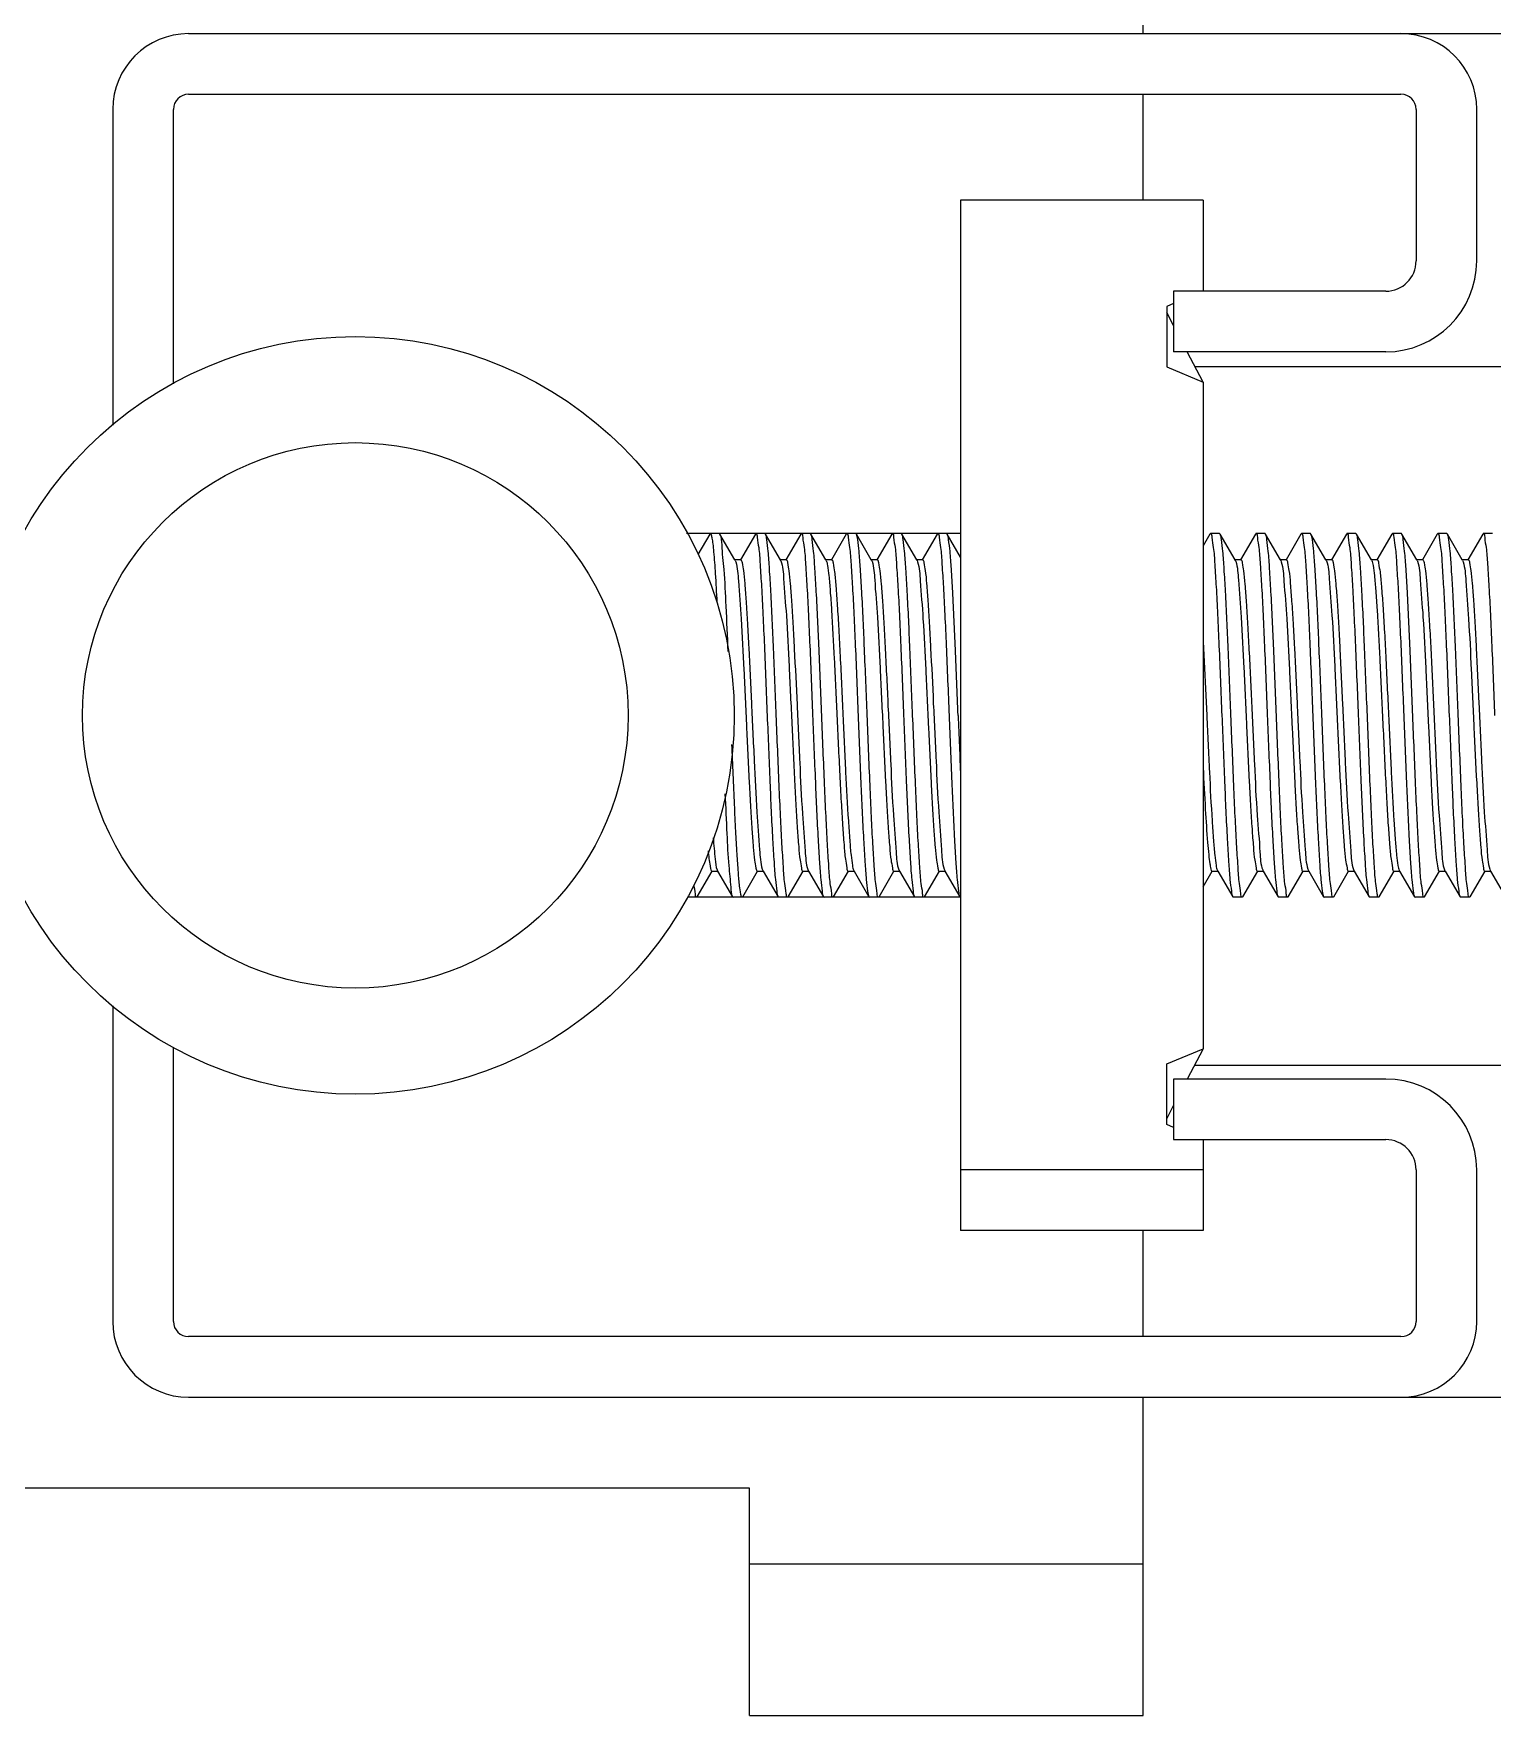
# Model space of a CAD drawing. Extents: x 815029915 to 815825525, y 579155098 to 579748855.
# Drawn here: x 815613944.3 to 815614189.8, y 579341542.2 to 579341825.3 of the extents above; entities that cross this region are included whole.
import ezdxf

# ---------------------------------------------------------------- set-up
doc = ezdxf.new("R2010")
doc.units = 0
doc.header["$LTSCALE"] = 100
doc.header["$MEASUREMENT"] = 0
doc.layers.add('02___PRT_ALL_AXES', color=7, linetype='Continuous')

msp = doc.modelspace()

# ---------------------------------------------------------------- linework, layer by layer
at = {"color": 7, "linetype": 'Continuous'}
for p, q in [((815614131.04, 579341825.28), (815614131.04, 579341975.72)), ((815613970.4, 579341825.28), (815614401.33, 579341825.28)), ((815613970.4, 579341815.08), (815614174.39, 579341815.08)), ((815614131.04, 579341797.23), (815614131.04, 579341815.08)), ((815613957.65, 579341812.53), (815613957.65, 579341759.4)), ((815613967.85, 579341766.36), (815613967.85, 579341812.53)), ((815614176.94, 579341812.53), (815614176.94, 579341787.03)), ((815614187.14, 579341787.03), (815614187.14, 579341812.53)), ((815614141.1, 579341797.23), (815614141.1, 579341781.93)), ((815614136.14, 579341781.93), (815614136.14, 579341771.73)), ((815614171.84, 579341781.93), (815614136.14, 579341781.93)), ((815614136.14, 579341779.87), (815614134.98, 579341779.38)), ((815614134.98, 579341779.38), (815614134.98, 579341769.18)), ((815614136.14, 579341776.13), (815614134.98, 579341778.36)), ((815614171.84, 579341771.73), (815614136.14, 579341771.73)), ((815614141.1, 579341766.63), (815614138.44, 579341771.73)), ((815614134.98, 579341769.18), (815614141.1, 579341766.63)), ((815614141.1, 579341766.63), (815614141.1, 579341654.44)), ((815614058.11, 579341741.06), (815614056.11, 579341737.61)), ((815614058.11, 579341741.06), (815614058.19, 579341741.13)), ((815614059.81, 579341741.06), (815614059.72, 579341741.13)), ((815614062.32, 579341736.72), (815614059.81, 579341741.06)), ((815614065.76, 579341741.06), (815614063.26, 579341736.74)), ((815614065.76, 579341741.06), (815614065.84, 579341741.13)), ((815614067.46, 579341741.06), (815614067.37, 579341741.13)), ((815614069.97, 579341736.72), (815614067.46, 579341741.06)), ((815614073.41, 579341741.06), (815614070.91, 579341736.74)), ((815614073.41, 579341741.06), (815614073.49, 579341741.13)), ((815614075.11, 579341741.06), (815614075.02, 579341741.13)), ((815614077.62, 579341736.72), (815614075.11, 579341741.06)), ((815614081.06, 579341741.06), (815614078.55, 579341736.74)), ((815614081.06, 579341741.06), (815614081.14, 579341741.13)), ((815614082.76, 579341741.06), (815614082.67, 579341741.13)), ((815614085.27, 579341736.72), (815614082.76, 579341741.06)), ((815614088.71, 579341741.06), (815614086.2, 579341736.74)), ((815614088.71, 579341741.06), (815614088.79, 579341741.13)), ((815614090.4, 579341741.06), (815614090.32, 579341741.13)), ((815614092.92, 579341736.72), (815614090.4, 579341741.06)), ((815614096.36, 579341741.06), (815614093.85, 579341736.74)), ((815614096.36, 579341741.06), (815614096.44, 579341741.13)), ((815614098.05, 579341741.06), (815614097.97, 579341741.13)), ((815614100.3, 579341737.18), (815614098.05, 579341741.06)), ((815614142.25, 579341741.06), (815614141.1, 579341739.06)), ((815614142.25, 579341741.06), (815614142.34, 579341741.13)), ((815614143.95, 579341741.06), (815614143.87, 579341741.13)), ((815614146.47, 579341736.72), (815614143.95, 579341741.06)), ((815614149.9, 579341741.06), (815614147.4, 579341736.74)), ((815614149.9, 579341741.06), (815614149.99, 579341741.13)), ((815614151.6, 579341741.06), (815614151.52, 579341741.13)), ((815614154.12, 579341736.72), (815614151.6, 579341741.06)), ((815614157.55, 579341741.06), (815614155.05, 579341736.74)), ((815614157.55, 579341741.06), (815614157.64, 579341741.13)), ((815614159.25, 579341741.06), (815614159.17, 579341741.13)), ((815614161.77, 579341736.72), (815614159.25, 579341741.06)), ((815614165.2, 579341741.06), (815614162.7, 579341736.74)), ((815614165.2, 579341741.06), (815614165.29, 579341741.13)), ((815614166.9, 579341741.06), (815614166.82, 579341741.13)), ((815614169.42, 579341736.72), (815614166.9, 579341741.06)), ((815614172.85, 579341741.06), (815614170.35, 579341736.74)), ((815614172.85, 579341741.06), (815614172.94, 579341741.13)), ((815614174.55, 579341741.06), (815614174.47, 579341741.13)), ((815614177.06, 579341736.72), (815614174.55, 579341741.06)), ((815614180.5, 579341741.06), (815614178, 579341736.74)), ((815614180.5, 579341741.06), (815614180.59, 579341741.13)), ((815614182.2, 579341741.06), (815614182.12, 579341741.13)), ((815614184.71, 579341736.72), (815614182.2, 579341741.06)), ((815614188.15, 579341741.06), (815614185.65, 579341736.74)), ((815614188.15, 579341741.06), (815614188.24, 579341741.13)), ((815614062.37, 579341736.63), (815614062.32, 579341736.72)), ((815614063.29, 579341736.72), (815614062.32, 579341736.72)), ((815614062.37, 579341736.63), (815614062.46, 579341736.41)), ((815614070.02, 579341736.63), (815614069.97, 579341736.72)), ((815614070.94, 579341736.72), (815614069.97, 579341736.72)), ((815614070.02, 579341736.63), (815614070.05, 579341736.57)), ((815614077.67, 579341736.63), (815614077.62, 579341736.72)), ((815614078.59, 579341736.72), (815614077.62, 579341736.72)), ((815614085.32, 579341736.63), (815614085.27, 579341736.72)), ((815614086.24, 579341736.72), (815614085.27, 579341736.72)), ((815614085.32, 579341736.63), (815614085.39, 579341736.48)), ((815614092.97, 579341736.63), (815614092.92, 579341736.72)), ((815614093.89, 579341736.72), (815614092.92, 579341736.72)), ((815614092.97, 579341736.63), (815614093.06, 579341736.41)), ((815614146.52, 579341736.63), (815614146.47, 579341736.72)), ((815614147.44, 579341736.72), (815614146.47, 579341736.72)), ((815614146.52, 579341736.63), (815614146.58, 579341736.48)), ((815614154.17, 579341736.63), (815614154.12, 579341736.72)), ((815614155.09, 579341736.72), (815614154.12, 579341736.72)), ((815614154.17, 579341736.63), (815614154.25, 579341736.41)), ((815614161.81, 579341736.63), (815614161.77, 579341736.72)), ((815614162.74, 579341736.72), (815614161.77, 579341736.72)), ((815614161.81, 579341736.63), (815614161.85, 579341736.57)), ((815614169.46, 579341736.63), (815614169.42, 579341736.72)), ((815614170.39, 579341736.72), (815614169.42, 579341736.72)), ((815614177.11, 579341736.63), (815614177.06, 579341736.72)), ((815614178.04, 579341736.72), (815614177.06, 579341736.72)), ((815614177.11, 579341736.63), (815614177.18, 579341736.48)), ((815614184.76, 579341736.63), (815614184.71, 579341736.72)), ((815614185.69, 579341736.72), (815614184.71, 579341736.72)), ((815614184.76, 579341736.63), (815614184.85, 579341736.41)), ((815614141.1, 579341722.99), (815614141.7, 579341710.54)), ((815614055.98, 579341680.01), (815614058.48, 579341684.33)), ((815614058.45, 579341684.35), (815614059.42, 579341684.35)), ((815614059.34, 579341684.5), (815614059.37, 579341684.44)), ((815614059.37, 579341684.44), (815614059.42, 579341684.35)), ((815614059.42, 579341684.35), (815614061.93, 579341680.01)), ((815614063.63, 579341680.01), (815614066.13, 579341684.33)), ((815614066.1, 579341684.35), (815614067.07, 579341684.35)), ((815614066.93, 579341684.66), (815614067.02, 579341684.44)), ((815614067.02, 579341684.44), (815614067.07, 579341684.35)), ((815614067.07, 579341684.35), (815614069.58, 579341680.01)), ((815614071.28, 579341680.01), (815614073.78, 579341684.33)), ((815614073.75, 579341684.35), (815614074.72, 579341684.35)), ((815614074.6, 579341684.59), (815614074.67, 579341684.44)), ((815614074.67, 579341684.44), (815614074.72, 579341684.35)), ((815614074.72, 579341684.35), (815614077.23, 579341680.01)), ((815614078.93, 579341680.01), (815614081.43, 579341684.33)), ((815614081.4, 579341684.35), (815614082.37, 579341684.35)), ((815614082.32, 579341684.44), (815614082.37, 579341684.35)), ((815614082.37, 579341684.35), (815614084.88, 579341680.01)), ((815614086.58, 579341680.01), (815614089.08, 579341684.33)), ((815614089.05, 579341684.35), (815614090.02, 579341684.35)), ((815614089.94, 579341684.5), (815614089.97, 579341684.44)), ((815614089.97, 579341684.44), (815614090.02, 579341684.35)), ((815614090.02, 579341684.35), (815614092.53, 579341680.01)), ((815614094.23, 579341680.01), (815614096.73, 579341684.33)), ((815614096.7, 579341684.35), (815614097.67, 579341684.35)), ((815614097.53, 579341684.66), (815614097.62, 579341684.44)), ((815614097.62, 579341684.44), (815614097.67, 579341684.35)), ((815614097.67, 579341684.35), (815614100.18, 579341680.01)), ((815614141.1, 579341681.69), (815614142.63, 579341684.33)), ((815614142.59, 579341684.35), (815614143.56, 579341684.35)), ((815614143.51, 579341684.44), (815614143.56, 579341684.35)), ((815614143.56, 579341684.35), (815614146.08, 579341680.01)), ((815614147.78, 579341680.01), (815614150.28, 579341684.33)), ((815614150.24, 579341684.35), (815614151.21, 579341684.35)), ((815614151.13, 579341684.5), (815614151.16, 579341684.44)), ((815614151.16, 579341684.44), (815614151.21, 579341684.35)), ((815614151.21, 579341684.35), (815614153.73, 579341680.01)), ((815614155.43, 579341680.01), (815614157.93, 579341684.33)), ((815614157.89, 579341684.35), (815614158.86, 579341684.35)), ((815614158.73, 579341684.66), (815614158.81, 579341684.44)), ((815614158.81, 579341684.44), (815614158.86, 579341684.35)), ((815614158.86, 579341684.35), (815614161.38, 579341680.01)), ((815614163.08, 579341680.01), (815614165.58, 579341684.33)), ((815614165.54, 579341684.35), (815614166.51, 579341684.35)), ((815614166.4, 579341684.59), (815614166.46, 579341684.44)), ((815614166.46, 579341684.44), (815614166.51, 579341684.35)), ((815614166.51, 579341684.35), (815614169.03, 579341680.01)), ((815614170.73, 579341680.01), (815614173.23, 579341684.33)), ((815614173.19, 579341684.35), (815614174.16, 579341684.35)), ((815614174.11, 579341684.44), (815614174.16, 579341684.35)), ((815614174.16, 579341684.35), (815614176.68, 579341680.01)), ((815614178.37, 579341680.01), (815614180.88, 579341684.33)), ((815614180.84, 579341684.35), (815614181.81, 579341684.35)), ((815614181.73, 579341684.5), (815614181.76, 579341684.44)), ((815614181.76, 579341684.44), (815614181.81, 579341684.35)), ((815614181.81, 579341684.35), (815614184.33, 579341680.01)), ((815614186.02, 579341680.01), (815614188.53, 579341684.33)), ((815614188.49, 579341684.35), (815614189.46, 579341684.35)), ((815614189.32, 579341684.66), (815614189.41, 579341684.44)), ((815614189.41, 579341684.44), (815614189.46, 579341684.35)), ((815614189.46, 579341684.35), (815614191.98, 579341680.01)), ((815614055.98, 579341680.01), (815614055.9, 579341679.94)), ((815614061.93, 579341680.01), (815614062.02, 579341679.94)), ((815614063.63, 579341680.01), (815614063.55, 579341679.94)), ((815614069.58, 579341680.01), (815614069.67, 579341679.94)), ((815614071.28, 579341680.01), (815614071.2, 579341679.94)), ((815614077.23, 579341680.01), (815614077.32, 579341679.94)), ((815614078.93, 579341680.01), (815614078.85, 579341679.94)), ((815614084.88, 579341680.01), (815614084.97, 579341679.94)), ((815614086.58, 579341680.01), (815614086.5, 579341679.94)), ((815614092.53, 579341680.01), (815614092.62, 579341679.94)), ((815614094.23, 579341680.01), (815614094.15, 579341679.94)), ((815614100.18, 579341680.01), (815614100.27, 579341679.94)), ((815614146.08, 579341680.01), (815614146.16, 579341679.94)), ((815614147.78, 579341680.01), (815614147.69, 579341679.94)), ((815614153.73, 579341680.01), (815614153.81, 579341679.94)), ((815614155.43, 579341680.01), (815614155.34, 579341679.94)), ((815614161.38, 579341680.01), (815614161.46, 579341679.94)), ((815614163.08, 579341680.01), (815614162.99, 579341679.94)), ((815614169.03, 579341680.01), (815614169.11, 579341679.94)), ((815614170.73, 579341680.01), (815614170.64, 579341679.94)), ((815614176.68, 579341680.01), (815614176.76, 579341679.94)), ((815614178.37, 579341680.01), (815614178.29, 579341679.94)), ((815614184.33, 579341680.01), (815614184.41, 579341679.94)), ((815614186.02, 579341680.01), (815614185.94, 579341679.94)), ((815613957.65, 579341661.67), (815613957.65, 579341608.54)), ((815613967.85, 579341608.54), (815613967.85, 579341654.72)), ((815614134.98, 579341651.89), (815614141.1, 579341654.44)), ((815614141.1, 579341654.44), (815614138.44, 579341649.34)), ((815614134.98, 579341641.69), (815614134.98, 579341651.89)), ((815614136.14, 579341649.34), (815614136.14, 579341639.14)), ((815614171.84, 579341649.34), (815614136.14, 579341649.34)), ((815614136.14, 579341644.94), (815614134.98, 579341642.71)), ((815614136.14, 579341641.2), (815614134.98, 579341641.69)), ((815614136.14, 579341639.14), (815614171.84, 579341639.14)), ((815614141.1, 579341639.14), (815614141.1, 579341634.04)), ((815614176.94, 579341634.04), (815614176.94, 579341608.54)), ((815614187.14, 579341608.54), (815614187.14, 579341634.04)), ((815614131.04, 579341605.99), (815614131.04, 579341623.84)), ((815614174.39, 579341605.99), (815613970.4, 579341605.99)), ((815613970.4, 579341595.79), (815614401.33, 579341595.79)), ((815614131.04, 579341542.24), (815614131.04, 579341595.79)), ((815614064.75, 579341580.49), (815613932.15, 579341580.49)), ((815614064.75, 579341542.24), (815614064.75, 579341580.49)), ((815614064.75, 579341567.74), (815614131.04, 579341567.74)), ((815614064.75, 579341542.24), (815614131.04, 579341542.24))]:
    msp.add_line(p, q, dxfattribs=at)
at = {"color": 0}
for p, q in [((815614139.72, 579341769.28), (815614227.94, 579341769.28)), ((815614139.72, 579341651.68), (815614227.94, 579341651.68))]:
    msp.add_line(p, q, dxfattribs=at)
at = {"color": 7, "linetype": 'Continuous'}
for centre, radius, start, end in [((815613970.4, 579341812.53), 12.75, 90, 180), ((815614174.39, 579341812.53), 12.75, 0, 90), ((815613970.4, 579341812.53), 2.55, 90, 180), ((815614174.39, 579341812.53), 2.55, 0, 90), ((815614171.84, 579341787.03), 15.3, 270, 0), ((815614171.84, 579341787.03), 5.1, 270, 0), ((815614069.14, 579341736.17), 0.997, 21.644, 23.625), ((815614160.93, 579341736.17), 0.997, 21.644, 23.625), ((815618300.87, 579341875.85), 4204.24, 182.25353, 182.39352), ((815614060.25, 579341684.9), 0.997, 201.644, 203.625), ((815614090.85, 579341684.9), 0.997, 201.644, 203.625), ((815614152.05, 579341684.9), 0.997, 201.644, 203.625), ((815614182.64, 579341684.9), 0.997, 201.644, 203.625), ((815614171.84, 579341634.04), 15.3, 0, 90), ((815614171.84, 579341634.04), 5.1, 0, 90), ((815613970.4, 579341608.54), 12.75, 180, 270), ((815613970.4, 579341608.54), 2.55, 180, 270), ((815614174.39, 579341608.54), 12.75, 270, 0), ((815614174.39, 579341608.54), 2.55, 270, 0)]:
    msp.add_arc(centre, radius, start, end, dxfattribs=at)
for points, knots in [([(815614058.19, 579341741.13), (815614058.27, 579341741.13), (815614058.38, 579341740.78), (815614058.49, 579341740.27), (815614058.63, 579341739.27), (815614058.82, 579341737.32), (815614059.05, 579341734.01), (815614059.21, 579341731.18), (815614059.29, 579341729.55)], [0, 0, 0, 0, 0.02031, 0.071186, 0.153833, 0.267528, 0.582288, 1, 1, 1, 1]), ([(815614061.2, 579341721.3), (815614061.09, 579341723.85), (815614060.86, 579341728.43), (815614060.62, 579341734.45), (815614060.14, 579341738.41), (815614060.12, 579341740.52), (815614059.81, 579341741.06)], [0, 0, 0, 0, 0.385439, 0.695789, 0.906079, 1, 1, 1, 1]), ([(815614065.84, 579341741.13), (815614066.05, 579341741.13), (815614066.09, 579341739.95), (815614066.42, 579341738.59), (815614066.57, 579341735.59), (815614066.83, 579341731.92), (815614067.05, 579341727.31), (815614067.38, 579341720.11), (815614067.6, 579341714.44), (815614067.75, 579341710.54)], [0, 0, 0, 0, 0.020675, 0.077924, 0.170358, 0.294557, 0.445789, 0.618276, 1, 1, 1, 1]), ([(815614069.28, 579341710.54), (815614069.14, 579341714.28), (815614068.86, 579341721.23), (815614068.49, 579341729.47), (815614068.16, 579341734.93), (815614067.97, 579341737.85), (815614067.72, 579341739.77), (815614067.62, 579341740.78), (815614067.46, 579341741.06)], [0, 0, 0, 0, 0.36699, 0.682928, 0.807586, 0.903956, 0.968736, 1, 1, 1, 1]), ([(815614073.49, 579341741.13), (815614073.7, 579341741.13), (815614073.74, 579341739.95), (815614074.07, 579341738.59), (815614074.22, 579341735.59), (815614074.48, 579341731.92), (815614074.7, 579341727.31), (815614075.03, 579341720.11), (815614075.25, 579341714.44), (815614075.4, 579341710.54)], [0, 0, 0, 0, 0.020674, 0.077921, 0.170353, 0.294549, 0.445778, 0.618269, 1, 1, 1, 1]), ([(815614076.93, 579341710.54), (815614076.79, 579341714.28), (815614076.51, 579341721.23), (815614076.14, 579341729.47), (815614075.81, 579341734.93), (815614075.62, 579341737.85), (815614075.37, 579341739.77), (815614075.27, 579341740.78), (815614075.11, 579341741.06)], [0, 0, 0, 0, 0.366993, 0.682932, 0.807585, 0.903953, 0.968735, 1, 1, 1, 1]), ([(815614081.14, 579341741.13), (815614081.35, 579341741.13), (815614081.39, 579341739.95), (815614081.72, 579341738.59), (815614081.87, 579341735.59), (815614082.13, 579341731.92), (815614082.35, 579341727.31), (815614082.68, 579341720.11), (815614082.9, 579341714.44), (815614083.05, 579341710.54)], [0, 0, 0, 0, 0.020673, 0.077921, 0.170352, 0.294544, 0.445772, 0.618264, 1, 1, 1, 1]), ([(815614084.58, 579341710.54), (815614084.43, 579341714.28), (815614084.15, 579341721.23), (815614083.79, 579341729.47), (815614083.46, 579341734.93), (815614083.27, 579341737.85), (815614083.02, 579341739.77), (815614082.91, 579341740.78), (815614082.76, 579341741.06)], [0, 0, 0, 0, 0.366982, 0.682923, 0.807582, 0.903951, 0.968734, 1, 1, 1, 1]), ([(815614088.79, 579341741.13), (815614089, 579341741.13), (815614089.04, 579341739.95), (815614089.37, 579341738.59), (815614089.52, 579341735.59), (815614089.78, 579341731.92), (815614090, 579341727.31), (815614090.33, 579341720.11), (815614090.55, 579341714.44), (815614090.7, 579341710.54)], [0, 0, 0, 0, 0.020675, 0.077925, 0.170357, 0.294553, 0.445786, 0.618277, 1, 1, 1, 1]), ([(815614092.23, 579341710.54), (815614092.08, 579341714.28), (815614091.8, 579341721.23), (815614091.44, 579341729.47), (815614091.11, 579341734.93), (815614090.92, 579341737.85), (815614090.67, 579341739.77), (815614090.56, 579341740.78), (815614090.4, 579341741.06)], [0, 0, 0, 0, 0.366984, 0.68292, 0.807581, 0.903953, 0.968735, 1, 1, 1, 1]), ([(815614096.44, 579341741.13), (815614096.65, 579341741.13), (815614096.69, 579341739.95), (815614097.02, 579341738.59), (815614097.17, 579341735.59), (815614097.43, 579341731.92), (815614097.65, 579341727.31), (815614097.97, 579341720.11), (815614098.2, 579341714.44), (815614098.35, 579341710.54)], [0, 0, 0, 0, 0.020675, 0.077924, 0.170358, 0.294557, 0.445789, 0.618276, 1, 1, 1, 1]), ([(815614099.88, 579341710.54), (815614099.73, 579341714.28), (815614099.45, 579341721.23), (815614099.09, 579341729.47), (815614098.76, 579341734.93), (815614098.57, 579341737.85), (815614098.32, 579341739.77), (815614098.21, 579341740.78), (815614098.05, 579341741.06)], [0, 0, 0, 0, 0.36699, 0.682928, 0.807586, 0.903956, 0.968736, 1, 1, 1, 1]), ([(815614142.34, 579341741.13), (815614142.55, 579341741.13), (815614142.59, 579341739.95), (815614142.91, 579341738.59), (815614143.07, 579341735.59), (815614143.32, 579341731.92), (815614143.55, 579341727.31), (815614143.87, 579341720.11), (815614144.09, 579341714.44), (815614144.25, 579341710.54)], [0, 0, 0, 0, 0.020673, 0.077921, 0.170352, 0.294544, 0.445772, 0.618264, 1, 1, 1, 1]), ([(815614145.78, 579341710.54), (815614145.63, 579341714.28), (815614145.35, 579341721.23), (815614144.99, 579341729.47), (815614144.66, 579341734.93), (815614144.47, 579341737.85), (815614144.21, 579341739.77), (815614144.11, 579341740.78), (815614143.95, 579341741.06)], [0, 0, 0, 0, 0.366982, 0.682923, 0.807582, 0.903951, 0.968734, 1, 1, 1, 1]), ([(815614149.99, 579341741.13), (815614150.2, 579341741.13), (815614150.24, 579341739.95), (815614150.56, 579341738.59), (815614150.72, 579341735.59), (815614150.97, 579341731.92), (815614151.2, 579341727.31), (815614151.52, 579341720.11), (815614151.74, 579341714.44), (815614151.9, 579341710.54)], [0, 0, 0, 0, 0.020675, 0.077925, 0.170357, 0.294553, 0.445786, 0.618277, 1, 1, 1, 1]), ([(815614153.43, 579341710.54), (815614153.28, 579341714.28), (815614153, 579341721.23), (815614152.64, 579341729.47), (815614152.31, 579341734.93), (815614152.12, 579341737.85), (815614151.86, 579341739.77), (815614151.76, 579341740.78), (815614151.6, 579341741.06)], [0, 0, 0, 0, 0.366984, 0.68292, 0.807581, 0.903953, 0.968735, 1, 1, 1, 1]), ([(815614157.64, 579341741.13), (815614157.85, 579341741.13), (815614157.89, 579341739.95), (815614158.21, 579341738.59), (815614158.37, 579341735.59), (815614158.62, 579341731.92), (815614158.85, 579341727.31), (815614159.17, 579341720.11), (815614159.39, 579341714.44), (815614159.55, 579341710.54)], [0, 0, 0, 0, 0.020675, 0.077924, 0.170358, 0.294557, 0.445789, 0.618276, 1, 1, 1, 1]), ([(815614161.08, 579341710.54), (815614160.93, 579341714.28), (815614160.65, 579341721.23), (815614160.29, 579341729.47), (815614159.96, 579341734.93), (815614159.77, 579341737.85), (815614159.51, 579341739.77), (815614159.41, 579341740.78), (815614159.25, 579341741.06)], [0, 0, 0, 0, 0.36699, 0.682928, 0.807586, 0.903956, 0.968736, 1, 1, 1, 1]), ([(815614165.29, 579341741.13), (815614165.5, 579341741.13), (815614165.53, 579341739.95), (815614165.86, 579341738.59), (815614166.02, 579341735.59), (815614166.27, 579341731.92), (815614166.49, 579341727.31), (815614166.82, 579341720.11), (815614167.04, 579341714.44), (815614167.2, 579341710.54)], [0, 0, 0, 0, 0.020674, 0.077921, 0.170353, 0.294549, 0.445778, 0.618269, 1, 1, 1, 1]), ([(815614168.73, 579341710.54), (815614168.58, 579341714.28), (815614168.3, 579341721.23), (815614167.94, 579341729.47), (815614167.61, 579341734.93), (815614167.42, 579341737.85), (815614167.16, 579341739.77), (815614167.06, 579341740.78), (815614166.9, 579341741.06)], [0, 0, 0, 0, 0.366993, 0.682932, 0.807585, 0.903953, 0.968735, 1, 1, 1, 1]), ([(815614172.94, 579341741.13), (815614173.15, 579341741.13), (815614173.18, 579341739.95), (815614173.51, 579341738.59), (815614173.67, 579341735.59), (815614173.92, 579341731.92), (815614174.14, 579341727.31), (815614174.47, 579341720.11), (815614174.69, 579341714.44), (815614174.85, 579341710.54)], [0, 0, 0, 0, 0.020673, 0.077921, 0.170352, 0.294544, 0.445772, 0.618264, 1, 1, 1, 1]), ([(815614176.38, 579341710.54), (815614176.23, 579341714.28), (815614175.95, 579341721.23), (815614175.59, 579341729.47), (815614175.26, 579341734.93), (815614175.07, 579341737.85), (815614174.81, 579341739.77), (815614174.71, 579341740.78), (815614174.55, 579341741.06)], [0, 0, 0, 0, 0.366982, 0.682923, 0.807582, 0.903951, 0.968734, 1, 1, 1, 1]), ([(815614180.59, 579341741.13), (815614180.8, 579341741.13), (815614180.83, 579341739.95), (815614181.16, 579341738.59), (815614181.32, 579341735.59), (815614181.57, 579341731.92), (815614181.79, 579341727.31), (815614182.12, 579341720.11), (815614182.34, 579341714.44), (815614182.5, 579341710.54)], [0, 0, 0, 0, 0.020675, 0.077925, 0.170357, 0.294553, 0.445786, 0.618277, 1, 1, 1, 1]), ([(815614184.03, 579341710.54), (815614183.88, 579341714.28), (815614183.6, 579341721.23), (815614183.24, 579341729.47), (815614182.91, 579341734.93), (815614182.72, 579341737.85), (815614182.46, 579341739.77), (815614182.36, 579341740.78), (815614182.2, 579341741.06)], [0, 0, 0, 0, 0.366984, 0.68292, 0.807581, 0.903953, 0.968735, 1, 1, 1, 1]), ([(815614188.24, 579341741.13), (815614188.45, 579341741.13), (815614188.48, 579341739.95), (815614188.81, 579341738.59), (815614188.97, 579341735.59), (815614189.22, 579341731.92), (815614189.44, 579341727.31), (815614189.77, 579341720.11), (815614189.99, 579341714.44), (815614190.15, 579341710.54)], [0, 0, 0, 0, 0.020675, 0.077924, 0.170358, 0.294557, 0.445789, 0.618276, 1, 1, 1, 1]), ([(815614063.29, 579341736.72), (815614063.46, 579341736.72), (815614063.57, 579341735.82), (815614063.82, 579341734.73), (815614064, 579341732.42), (815614064.23, 579341729.54), (815614064.44, 579341725.92), (815614064.75, 579341720.2), (815614065.11, 579341712.45), (815614065.55, 579341703.23), (815614065.93, 579341695), (815614066.42, 579341688.96), (815614066.61, 579341685.71), (815614066.93, 579341684.66)], [0, 0, 0, 0, 0.00974, 0.035943, 0.078232, 0.135226, 0.204977, 0.285077, 0.46496, 0.650137, 0.815132, 0.937281, 1, 1, 1, 1]), ([(815614070.06, 579341736.54), (815614070.43, 579341735.61), (815614070.54, 579341732.46), (815614071.1, 579341726.59), (815614071.45, 579341718.36), (815614071.91, 579341709.08), (815614072.27, 579341701.22), (815614072.58, 579341695.39), (815614072.8, 579341691.7), (815614073.03, 579341688.75), (815614073.22, 579341686.38), (815614073.47, 579341685.27), (815614073.57, 579341684.35), (815614073.75, 579341684.35)], [0, 0, 0, 0, 0.057306, 0.176372, 0.340694, 0.527158, 0.709493, 0.790959, 0.862015, 0.920146, 0.963314, 0.990071, 1, 1, 1, 1]), ([(815614070.94, 579341736.72), (815614071.11, 579341736.72), (815614071.22, 579341735.81), (815614071.47, 579341734.71), (815614071.65, 579341732.36), (815614071.88, 579341729.45), (815614072.1, 579341725.8), (815614072.41, 579341720.02), (815614072.77, 579341712.21), (815614073.22, 579341702.96), (815614073.58, 579341694.74), (815614074.11, 579341688.78), (815614074.26, 579341685.58), (815614074.6, 579341684.59)], [0, 0, 0, 0, 0.009836, 0.036322, 0.079059, 0.136633, 0.20705, 0.287848, 0.468983, 0.654819, 0.819474, 0.940051, 1, 1, 1, 1]), ([(815614077.67, 579341736.63), (815614077.81, 579341736.38), (815614077.94, 579341735.49), (815614078.17, 579341733.82), (815614078.37, 579341731.3), (815614078.7, 579341726.64), (815614079.06, 579341719.63), (815614079.34, 579341713.71), (815614079.48, 579341710.54)], [0, 0, 0, 0, 0.033264, 0.099334, 0.196338, 0.321027, 0.635567, 1, 1, 1, 1]), ([(815614078.59, 579341736.72), (815614078.78, 579341736.72), (815614078.87, 579341735.72), (815614079.15, 579341734.53), (815614079.33, 579341731.98), (815614079.57, 579341728.83), (815614079.8, 579341724.89), (815614080.13, 579341718.73), (815614080.35, 579341713.88), (815614080.5, 579341710.54)], [0, 0, 0, 0, 0.021178, 0.078551, 0.170993, 0.295129, 0.446256, 0.618607, 1, 1, 1, 1]), ([(815614086.24, 579341736.72), (815614086.41, 579341736.72), (815614086.52, 579341735.8), (815614086.77, 579341734.69), (815614086.95, 579341732.32), (815614087.19, 579341729.37), (815614087.41, 579341725.68), (815614087.72, 579341719.85), (815614088.08, 579341711.99), (815614088.53, 579341702.71), (815614088.88, 579341694.48), (815614089.44, 579341688.61), (815614089.55, 579341685.46), (815614089.92, 579341684.53)], [0, 0, 0, 0, 0.009929, 0.036686, 0.079854, 0.137985, 0.209041, 0.290507, 0.472842, 0.659306, 0.823628, 0.942694, 1, 1, 1, 1]), ([(815614093.89, 579341736.72), (815614094.06, 579341736.72), (815614094.17, 579341735.82), (815614094.41, 579341734.73), (815614094.6, 579341732.42), (815614094.83, 579341729.54), (815614095.04, 579341725.92), (815614095.35, 579341720.2), (815614095.71, 579341712.45), (815614096.15, 579341703.23), (815614096.53, 579341695), (815614097.02, 579341688.96), (815614097.21, 579341685.71), (815614097.53, 579341684.66)], [0, 0, 0, 0, 0.00974, 0.035943, 0.078232, 0.135226, 0.204977, 0.285077, 0.46496, 0.650137, 0.815132, 0.937281, 1, 1, 1, 1]), ([(815614147.44, 579341736.72), (815614147.61, 579341736.72), (815614147.71, 579341735.8), (815614147.97, 579341734.69), (815614148.15, 579341732.32), (815614148.38, 579341729.37), (815614148.6, 579341725.68), (815614148.92, 579341719.85), (815614149.28, 579341711.99), (815614149.73, 579341702.71), (815614150.08, 579341694.48), (815614150.64, 579341688.61), (815614150.75, 579341685.46), (815614151.12, 579341684.53)], [0, 0, 0, 0, 0.009929, 0.036686, 0.079854, 0.137985, 0.209041, 0.290507, 0.472842, 0.659306, 0.823628, 0.942694, 1, 1, 1, 1]), ([(815614155.09, 579341736.72), (815614155.26, 579341736.72), (815614155.36, 579341735.82), (815614155.61, 579341734.73), (815614155.79, 579341732.42), (815614156.02, 579341729.54), (815614156.24, 579341725.92), (815614156.55, 579341720.2), (815614156.91, 579341712.45), (815614157.35, 579341703.23), (815614157.72, 579341695), (815614158.22, 579341688.96), (815614158.41, 579341685.71), (815614158.73, 579341684.66)], [0, 0, 0, 0, 0.00974, 0.035943, 0.078232, 0.135226, 0.204977, 0.285077, 0.46496, 0.650137, 0.815132, 0.937281, 1, 1, 1, 1]), ([(815614161.86, 579341736.54), (815614162.23, 579341735.61), (815614162.34, 579341732.46), (815614162.9, 579341726.59), (815614163.25, 579341718.36), (815614163.7, 579341709.08), (815614164.06, 579341701.22), (815614164.38, 579341695.39), (815614164.6, 579341691.7), (815614164.83, 579341688.75), (815614165.01, 579341686.38), (815614165.27, 579341685.27), (815614165.37, 579341684.35), (815614165.54, 579341684.35)], [0, 0, 0, 0, 0.057306, 0.176372, 0.340694, 0.527158, 0.709493, 0.790959, 0.862015, 0.920146, 0.963314, 0.990071, 1, 1, 1, 1]), ([(815614162.74, 579341736.72), (815614162.91, 579341736.72), (815614163.01, 579341735.81), (815614163.26, 579341734.71), (815614163.45, 579341732.36), (815614163.68, 579341729.45), (815614163.89, 579341725.8), (815614164.21, 579341720.02), (815614164.57, 579341712.21), (815614165.01, 579341702.96), (815614165.38, 579341694.74), (815614165.9, 579341688.78), (815614166.06, 579341685.58), (815614166.4, 579341684.59)], [0, 0, 0, 0, 0.009836, 0.036322, 0.079059, 0.136633, 0.20705, 0.287848, 0.468983, 0.654819, 0.819474, 0.940051, 1, 1, 1, 1]), ([(815614169.46, 579341736.63), (815614169.61, 579341736.38), (815614169.73, 579341735.49), (815614169.97, 579341733.82), (815614170.17, 579341731.3), (815614170.49, 579341726.64), (815614170.85, 579341719.63), (815614171.13, 579341713.71), (815614171.28, 579341710.54)], [0, 0, 0, 0, 0.033264, 0.099334, 0.196338, 0.321027, 0.635567, 1, 1, 1, 1]), ([(815614170.39, 579341736.72), (815614170.57, 579341736.72), (815614170.67, 579341735.72), (815614170.94, 579341734.53), (815614171.12, 579341731.98), (815614171.37, 579341728.83), (815614171.6, 579341724.89), (815614171.92, 579341718.73), (815614172.14, 579341713.88), (815614172.3, 579341710.54)], [0, 0, 0, 0, 0.021178, 0.078551, 0.170993, 0.295129, 0.446256, 0.618607, 1, 1, 1, 1]), ([(815614178.04, 579341736.72), (815614178.21, 579341736.72), (815614178.31, 579341735.8), (815614178.57, 579341734.69), (815614178.75, 579341732.32), (815614178.98, 579341729.37), (815614179.2, 579341725.68), (815614179.51, 579341719.85), (815614179.88, 579341711.99), (815614180.33, 579341702.71), (815614180.68, 579341694.48), (815614181.24, 579341688.61), (815614181.35, 579341685.46), (815614181.72, 579341684.53)], [0, 0, 0, 0, 0.009929, 0.036686, 0.079854, 0.137985, 0.209041, 0.290507, 0.472842, 0.659306, 0.823628, 0.942694, 1, 1, 1, 1]), ([(815614185.69, 579341736.72), (815614185.86, 579341736.72), (815614185.96, 579341735.82), (815614186.21, 579341734.73), (815614186.39, 579341732.42), (815614186.62, 579341729.54), (815614186.84, 579341725.92), (815614187.15, 579341720.2), (815614187.51, 579341712.45), (815614187.95, 579341703.23), (815614188.32, 579341695), (815614188.82, 579341688.96), (815614189.01, 579341685.71), (815614189.32, 579341684.66)], [0, 0, 0, 0, 0.00974, 0.035943, 0.078232, 0.135226, 0.204977, 0.285077, 0.46496, 0.650137, 0.815132, 0.937281, 1, 1, 1, 1]), ([(815614062.46, 579341736.41), (815614062.78, 579341735.36), (815614062.97, 579341732.11), (815614063.46, 579341726.07), (815614063.84, 579341717.84), (815614064.28, 579341708.62), (815614064.64, 579341700.87), (815614064.95, 579341695.15), (815614065.16, 579341691.53), (815614065.39, 579341688.65), (815614065.57, 579341686.34), (815614065.82, 579341685.25), (815614065.93, 579341684.35), (815614066.1, 579341684.35)], [0, 0, 0, 0, 0.062719, 0.184868, 0.349863, 0.53504, 0.714923, 0.795023, 0.864774, 0.921768, 0.964057, 0.99026, 1, 1, 1, 1]), ([(815614085.39, 579341736.48), (815614085.73, 579341735.49), (815614085.88, 579341732.29), (815614086.41, 579341726.33), (815614086.77, 579341718.11), (815614087.21, 579341708.86), (815614087.58, 579341701.05), (815614087.89, 579341695.27), (815614088.11, 579341691.62), (815614088.34, 579341688.71), (815614088.52, 579341686.36), (815614088.77, 579341685.26), (815614088.87, 579341684.35), (815614089.05, 579341684.35)], [0, 0, 0, 0, 0.059949, 0.180526, 0.345181, 0.531017, 0.712152, 0.79295, 0.863367, 0.920941, 0.963678, 0.990164, 1, 1, 1, 1]), ([(815614093.06, 579341736.41), (815614093.38, 579341735.36), (815614093.57, 579341732.11), (815614094.06, 579341726.07), (815614094.44, 579341717.84), (815614094.87, 579341708.62), (815614095.23, 579341700.87), (815614095.54, 579341695.15), (815614095.76, 579341691.53), (815614095.99, 579341688.65), (815614096.17, 579341686.34), (815614096.42, 579341685.25), (815614096.53, 579341684.35), (815614096.7, 579341684.35)], [0, 0, 0, 0, 0.062719, 0.184868, 0.349863, 0.53504, 0.714923, 0.795023, 0.864774, 0.921768, 0.964057, 0.99026, 1, 1, 1, 1]), ([(815614146.58, 579341736.48), (815614146.92, 579341735.49), (815614147.08, 579341732.29), (815614147.6, 579341726.33), (815614147.97, 579341718.11), (815614148.41, 579341708.86), (815614148.77, 579341701.05), (815614149.08, 579341695.27), (815614149.3, 579341691.62), (815614149.53, 579341688.71), (815614149.72, 579341686.36), (815614149.97, 579341685.26), (815614150.07, 579341684.35), (815614150.24, 579341684.35)], [0, 0, 0, 0, 0.059949, 0.180526, 0.345181, 0.531017, 0.712152, 0.79295, 0.863367, 0.920941, 0.963678, 0.990164, 1, 1, 1, 1]), ([(815614154.25, 579341736.41), (815614154.57, 579341735.36), (815614154.76, 579341732.11), (815614155.26, 579341726.07), (815614155.63, 579341717.84), (815614156.07, 579341708.62), (815614156.43, 579341700.87), (815614156.74, 579341695.15), (815614156.96, 579341691.53), (815614157.19, 579341688.65), (815614157.37, 579341686.34), (815614157.62, 579341685.25), (815614157.72, 579341684.35), (815614157.89, 579341684.35)], [0, 0, 0, 0, 0.062719, 0.184868, 0.349863, 0.53504, 0.714923, 0.795023, 0.864774, 0.921768, 0.964057, 0.99026, 1, 1, 1, 1]), ([(815614177.18, 579341736.48), (815614177.52, 579341735.49), (815614177.68, 579341732.29), (815614178.2, 579341726.33), (815614178.56, 579341718.11), (815614179.01, 579341708.86), (815614179.37, 579341701.05), (815614179.68, 579341695.27), (815614179.9, 579341691.62), (815614180.13, 579341688.71), (815614180.31, 579341686.36), (815614180.56, 579341685.26), (815614180.67, 579341684.35), (815614180.84, 579341684.35)], [0, 0, 0, 0, 0.059949, 0.180526, 0.345181, 0.531017, 0.712152, 0.79295, 0.863367, 0.920941, 0.963678, 0.990164, 1, 1, 1, 1]), ([(815614184.85, 579341736.41), (815614185.17, 579341735.36), (815614185.36, 579341732.11), (815614185.85, 579341726.07), (815614186.23, 579341717.84), (815614186.67, 579341708.62), (815614187.03, 579341700.87), (815614187.34, 579341695.15), (815614187.56, 579341691.53), (815614187.79, 579341688.65), (815614187.97, 579341686.34), (815614188.22, 579341685.25), (815614188.32, 579341684.35), (815614188.49, 579341684.35)], [0, 0, 0, 0, 0.062719, 0.184868, 0.349863, 0.53504, 0.714923, 0.795023, 0.864774, 0.921768, 0.964057, 0.99026, 1, 1, 1, 1]), ([(815614067.75, 579341710.54), (815614067.9, 579341706.79), (815614068.18, 579341699.84), (815614068.54, 579341691.6), (815614068.88, 579341686.14), (815614069.07, 579341683.22), (815614069.32, 579341681.3), (815614069.42, 579341680.29), (815614069.58, 579341680.01)], [0, 0, 0, 0, 0.366984, 0.68292, 0.807581, 0.903953, 0.968735, 1, 1, 1, 1]), ([(815614071.2, 579341679.94), (815614070.99, 579341679.94), (815614070.95, 579341681.12), (815614070.62, 579341682.48), (815614070.47, 579341685.48), (815614070.21, 579341689.15), (815614069.99, 579341693.76), (815614069.66, 579341700.96), (815614069.44, 579341706.63), (815614069.28, 579341710.54)], [0, 0, 0, 0, 0.020675, 0.077925, 0.170357, 0.294554, 0.445786, 0.618277, 1, 1, 1, 1]), ([(815614075.4, 579341710.54), (815614075.55, 579341706.79), (815614075.83, 579341699.84), (815614076.19, 579341691.6), (815614076.53, 579341686.14), (815614076.72, 579341683.22), (815614076.97, 579341681.3), (815614077.07, 579341680.29), (815614077.23, 579341680.01)], [0, 0, 0, 0, 0.366982, 0.682923, 0.807582, 0.903951, 0.968734, 1, 1, 1, 1]), ([(815614078.85, 579341679.94), (815614078.63, 579341679.94), (815614078.6, 579341681.12), (815614078.27, 579341682.48), (815614078.12, 579341685.48), (815614077.86, 579341689.15), (815614077.64, 579341693.76), (815614077.31, 579341700.96), (815614077.09, 579341706.63), (815614076.93, 579341710.54)], [0, 0, 0, 0, 0.020673, 0.077922, 0.170352, 0.294544, 0.445772, 0.618265, 1, 1, 1, 1]), ([(815614079.48, 579341710.54), (815614079.64, 579341707.2), (815614079.86, 579341702.34), (815614080.19, 579341696.18), (815614080.41, 579341692.24), (815614080.66, 579341689.09), (815614080.84, 579341686.54), (815614081.12, 579341685.35), (815614081.21, 579341684.35), (815614081.4, 579341684.35)], [0, 0, 0, 0, 0.381393, 0.553744, 0.704871, 0.829007, 0.921449, 0.978822, 1, 1, 1, 1]), ([(815614080.5, 579341710.54), (815614080.65, 579341707.36), (815614080.93, 579341701.44), (815614081.29, 579341694.43), (815614081.62, 579341689.77), (815614081.81, 579341687.25), (815614082.05, 579341685.58), (815614082.17, 579341684.69), (815614082.32, 579341684.44)], [0, 0, 0, 0, 0.364433, 0.678973, 0.803662, 0.900666, 0.966736, 1, 1, 1, 1]), ([(815614083.05, 579341710.54), (815614083.2, 579341706.79), (815614083.48, 579341699.84), (815614083.84, 579341691.6), (815614084.18, 579341686.14), (815614084.37, 579341683.22), (815614084.62, 579341681.3), (815614084.72, 579341680.29), (815614084.88, 579341680.01)], [0, 0, 0, 0, 0.366993, 0.682932, 0.807585, 0.903953, 0.968735, 1, 1, 1, 1]), ([(815614086.5, 579341679.94), (815614086.28, 579341679.94), (815614086.25, 579341681.12), (815614085.92, 579341682.48), (815614085.77, 579341685.48), (815614085.51, 579341689.15), (815614085.29, 579341693.76), (815614084.96, 579341700.96), (815614084.74, 579341706.63), (815614084.58, 579341710.54)], [0, 0, 0, 0, 0.020673, 0.077921, 0.170353, 0.294548, 0.445778, 0.618269, 1, 1, 1, 1]), ([(815614090.7, 579341710.54), (815614090.85, 579341706.79), (815614091.13, 579341699.84), (815614091.49, 579341691.6), (815614091.83, 579341686.14), (815614092.02, 579341683.22), (815614092.27, 579341681.3), (815614092.37, 579341680.29), (815614092.53, 579341680.01)], [0, 0, 0, 0, 0.36699, 0.682928, 0.807586, 0.903956, 0.968736, 1, 1, 1, 1]), ([(815614094.15, 579341679.94), (815614093.93, 579341679.94), (815614093.9, 579341681.12), (815614093.57, 579341682.48), (815614093.42, 579341685.48), (815614093.16, 579341689.15), (815614092.94, 579341693.76), (815614092.61, 579341700.96), (815614092.39, 579341706.63), (815614092.23, 579341710.54)], [0, 0, 0, 0, 0.020675, 0.077924, 0.170358, 0.294557, 0.445789, 0.618276, 1, 1, 1, 1]), ([(815614098.35, 579341710.54), (815614098.5, 579341706.79), (815614098.78, 579341699.84), (815614099.14, 579341691.6), (815614099.47, 579341686.14), (815614099.67, 579341683.22), (815614099.92, 579341681.3), (815614100.02, 579341680.29), (815614100.18, 579341680.01)], [0, 0, 0, 0, 0.366984, 0.68292, 0.807581, 0.903953, 0.968735, 1, 1, 1, 1]), ([(815614141.7, 579341710.54), (815614141.85, 579341707.36), (815614142.13, 579341701.44), (815614142.49, 579341694.43), (815614142.81, 579341689.77), (815614143.01, 579341687.25), (815614143.25, 579341685.58), (815614143.37, 579341684.69), (815614143.51, 579341684.44)], [0, 0, 0, 0, 0.364433, 0.678973, 0.803662, 0.900666, 0.966736, 1, 1, 1, 1]), ([(815614144.25, 579341710.54), (815614144.4, 579341706.79), (815614144.68, 579341699.84), (815614145.04, 579341691.6), (815614145.37, 579341686.14), (815614145.56, 579341683.22), (815614145.82, 579341681.3), (815614145.92, 579341680.29), (815614146.08, 579341680.01)], [0, 0, 0, 0, 0.366993, 0.682932, 0.807585, 0.903953, 0.968735, 1, 1, 1, 1]), ([(815614147.69, 579341679.94), (815614147.48, 579341679.94), (815614147.44, 579341681.12), (815614147.12, 579341682.48), (815614146.96, 579341685.48), (815614146.71, 579341689.15), (815614146.48, 579341693.76), (815614146.16, 579341700.96), (815614145.94, 579341706.63), (815614145.78, 579341710.54)], [0, 0, 0, 0, 0.020673, 0.077921, 0.170353, 0.294548, 0.445778, 0.618269, 1, 1, 1, 1]), ([(815614151.9, 579341710.54), (815614152.05, 579341706.79), (815614152.33, 579341699.84), (815614152.69, 579341691.6), (815614153.02, 579341686.14), (815614153.21, 579341683.22), (815614153.47, 579341681.3), (815614153.57, 579341680.29), (815614153.73, 579341680.01)], [0, 0, 0, 0, 0.36699, 0.682928, 0.807586, 0.903956, 0.968736, 1, 1, 1, 1]), ([(815614155.34, 579341679.94), (815614155.13, 579341679.94), (815614155.09, 579341681.12), (815614154.77, 579341682.48), (815614154.61, 579341685.48), (815614154.36, 579341689.15), (815614154.13, 579341693.76), (815614153.81, 579341700.96), (815614153.59, 579341706.63), (815614153.43, 579341710.54)], [0, 0, 0, 0, 0.020675, 0.077924, 0.170358, 0.294557, 0.445789, 0.618276, 1, 1, 1, 1]), ([(815614159.55, 579341710.54), (815614159.7, 579341706.79), (815614159.98, 579341699.84), (815614160.34, 579341691.6), (815614160.67, 579341686.14), (815614160.86, 579341683.22), (815614161.12, 579341681.3), (815614161.22, 579341680.29), (815614161.38, 579341680.01)], [0, 0, 0, 0, 0.366984, 0.68292, 0.807581, 0.903953, 0.968735, 1, 1, 1, 1]), ([(815614162.99, 579341679.94), (815614162.78, 579341679.94), (815614162.74, 579341681.12), (815614162.42, 579341682.48), (815614162.26, 579341685.48), (815614162.01, 579341689.15), (815614161.78, 579341693.76), (815614161.46, 579341700.96), (815614161.23, 579341706.63), (815614161.08, 579341710.54)], [0, 0, 0, 0, 0.020675, 0.077925, 0.170357, 0.294554, 0.445786, 0.618277, 1, 1, 1, 1]), ([(815614167.2, 579341710.54), (815614167.35, 579341706.79), (815614167.63, 579341699.84), (815614167.99, 579341691.6), (815614168.32, 579341686.14), (815614168.51, 579341683.22), (815614168.77, 579341681.3), (815614168.87, 579341680.29), (815614169.03, 579341680.01)], [0, 0, 0, 0, 0.366982, 0.682923, 0.807582, 0.903951, 0.968734, 1, 1, 1, 1]), ([(815614170.64, 579341679.94), (815614170.43, 579341679.94), (815614170.39, 579341681.12), (815614170.07, 579341682.48), (815614169.91, 579341685.48), (815614169.65, 579341689.15), (815614169.43, 579341693.76), (815614169.11, 579341700.96), (815614168.88, 579341706.63), (815614168.73, 579341710.54)], [0, 0, 0, 0, 0.020673, 0.077922, 0.170352, 0.294544, 0.445772, 0.618265, 1, 1, 1, 1]), ([(815614171.28, 579341710.54), (815614171.43, 579341707.2), (815614171.66, 579341702.34), (815614171.98, 579341696.18), (815614172.21, 579341692.24), (815614172.45, 579341689.09), (815614172.64, 579341686.54), (815614172.91, 579341685.35), (815614173.01, 579341684.35), (815614173.19, 579341684.35)], [0, 0, 0, 0, 0.381393, 0.553744, 0.704871, 0.829007, 0.921449, 0.978822, 1, 1, 1, 1]), ([(815614172.3, 579341710.54), (815614172.45, 579341707.36), (815614172.72, 579341701.44), (815614173.09, 579341694.43), (815614173.41, 579341689.77), (815614173.61, 579341687.25), (815614173.85, 579341685.58), (815614173.97, 579341684.69), (815614174.11, 579341684.44)], [0, 0, 0, 0, 0.364433, 0.678973, 0.803662, 0.900666, 0.966736, 1, 1, 1, 1]), ([(815614174.85, 579341710.54), (815614175, 579341706.79), (815614175.28, 579341699.84), (815614175.64, 579341691.6), (815614175.97, 579341686.14), (815614176.16, 579341683.22), (815614176.42, 579341681.3), (815614176.52, 579341680.29), (815614176.68, 579341680.01)], [0, 0, 0, 0, 0.366993, 0.682932, 0.807585, 0.903953, 0.968735, 1, 1, 1, 1]), ([(815614178.29, 579341679.94), (815614178.08, 579341679.94), (815614178.04, 579341681.12), (815614177.72, 579341682.48), (815614177.56, 579341685.48), (815614177.3, 579341689.15), (815614177.08, 579341693.76), (815614176.76, 579341700.96), (815614176.53, 579341706.63), (815614176.38, 579341710.54)], [0, 0, 0, 0, 0.020673, 0.077921, 0.170353, 0.294548, 0.445778, 0.618269, 1, 1, 1, 1]), ([(815614182.5, 579341710.54), (815614182.65, 579341706.79), (815614182.93, 579341699.84), (815614183.29, 579341691.6), (815614183.62, 579341686.14), (815614183.81, 579341683.22), (815614184.07, 579341681.3), (815614184.17, 579341680.29), (815614184.33, 579341680.01)], [0, 0, 0, 0, 0.36699, 0.682928, 0.807586, 0.903956, 0.968736, 1, 1, 1, 1]), ([(815614185.94, 579341679.94), (815614185.73, 579341679.94), (815614185.69, 579341681.12), (815614185.37, 579341682.48), (815614185.21, 579341685.48), (815614184.95, 579341689.15), (815614184.73, 579341693.76), (815614184.41, 579341700.96), (815614184.18, 579341706.63), (815614184.03, 579341710.54)], [0, 0, 0, 0, 0.020675, 0.077924, 0.170358, 0.294557, 0.445789, 0.618276, 1, 1, 1, 1]), ([(815614063.55, 579341679.94), (815614063.37, 579341679.94), (815614063.3, 579341680.88), (815614063.04, 579341682), (815614062.89, 579341684.44), (815614062.66, 579341687.46), (815614062.46, 579341691.28), (815614062.16, 579341697.41), (815614061.97, 579341702.27), (815614061.83, 579341705.65)], [0, 0, 0, 0, 0.02017, 0.075355, 0.164788, 0.285851, 0.434844, 0.607172, 1, 1, 1, 1]), ([(815614141.1, 579341701.75), (815614141.21, 579341699.4), (815614141.43, 579341695.21), (815614141.74, 579341690.28), (815614142.01, 579341687.29), (815614142.18, 579341685.71), (815614142.35, 579341684.94), (815614142.47, 579341684.35), (815614142.59, 579341684.35)], [0, 0, 0, 0, 0.402945, 0.721425, 0.839367, 0.925957, 0.979414, 1, 1, 1, 1]), ([(815614060.65, 579341697.32), (815614060.75, 579341695.08), (815614060.96, 579341691.05), (815614061.18, 579341685.77), (815614061.61, 579341682.32), (815614061.66, 579341680.48), (815614061.93, 579341680.01)], [0, 0, 0, 0, 0.388375, 0.697371, 0.905794, 1, 1, 1, 1]), ([(815614058.66, 579341689.93), (815614058.75, 579341688.73), (815614058.95, 579341686.94), (815614059.1, 579341685.1), (815614059.32, 579341684.53)], [0, 0, 0, 0, 0.664285, 1, 1, 1, 1]), ([(815614057.82, 579341687.76), (815614057.9, 579341686.91), (815614058.01, 579341685.75), (815614058.23, 579341684.75), (815614058.36, 579341684.35), (815614058.45, 579341684.35)], [0, 0, 0, 0, 0.73237, 0.923285, 1, 1, 1, 1]), ([(815614055.9, 579341679.94), (815614055.7, 579341679.94), (815614055.65, 579341681.01), (815614055.5, 579341681.52), (815614055.44, 579341682.05)], [0, 0, 0, 0, 0.266299, 1, 1, 1, 1])]:
    msp.add_open_spline(points, degree=3, knots=knots, dxfattribs=at)
at = {"layer": '02___PRT_ALL_AXES', "color": 7, "linetype": 'Continuous'}
for p, q in [((815614100.3, 579341797.23), (815614100.3, 579341623.84)), ((815614141.1, 579341797.23), (815614100.3, 579341797.23)), ((815614100.3, 579341741.13), (815614054.19, 579341741.13)), ((815614143.87, 579341741.13), (815614142.34, 579341741.13)), ((815614151.52, 579341741.13), (815614149.99, 579341741.13)), ((815614159.17, 579341741.13), (815614157.64, 579341741.13)), ((815614166.82, 579341741.13), (815614165.29, 579341741.13)), ((815614174.47, 579341741.13), (815614172.94, 579341741.13)), ((815614182.12, 579341741.13), (815614180.59, 579341741.13)), ((815614189.77, 579341741.13), (815614188.24, 579341741.13)), ((815614100.3, 579341679.94), (815614054.37, 579341679.94)), ((815614147.69, 579341679.94), (815614146.16, 579341679.94)), ((815614155.34, 579341679.94), (815614153.81, 579341679.94)), ((815614162.99, 579341679.94), (815614161.46, 579341679.94)), ((815614170.64, 579341679.94), (815614169.11, 579341679.94)), ((815614178.29, 579341679.94), (815614176.76, 579341679.94)), ((815614185.94, 579341679.94), (815614184.41, 579341679.94)), ((815614141.1, 579341634.04), (815614100.3, 579341634.04)), ((815614141.1, 579341634.04), (815614141.1, 579341623.84)), ((815614141.1, 579341623.84), (815614100.3, 579341623.84))]:
    msp.add_line(p, q, dxfattribs=at)
for radius in [63.75, 45.9]:
    msp.add_circle((815613998.45, 579341710.54), radius, dxfattribs=at)

doc.saveas('drawing.dxf')
